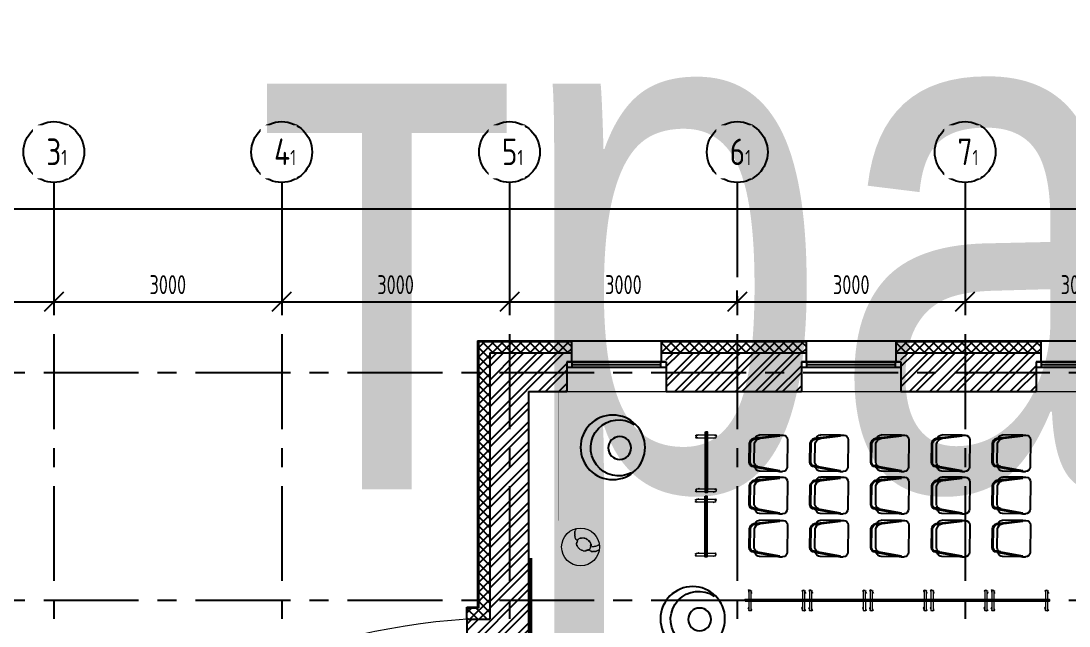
# Model space of a CAD drawing. Header units: millimetres. Extents: x -106726 to 8952771, y -150083 to 686385.
# Drawn here: x -864 to 12938, y 312056 to 320027 of the extents above; entities that cross this region are included whole.
import ezdxf
from ezdxf import colors
from ezdxf.entities.mleader import LeaderData, LeaderLine
from ezdxf.enums import TextEntityAlignment as Align
from ezdxf.math import Vec2, Vec3

# ---------------------------------------------------------------- set-up
doc = ezdxf.new("R2018")
doc.units = ezdxf.units.MM
doc.linetypes.add('CENTER', pattern=[2, 1.25, -0.25, 0.25, -0.25])
doc.layers.get('Defpoints').update_dxf_attribs({"color": 8})
doc.layers.add('АР_Названия помещений', color=124, linetype='Continuous', lineweight=5, plot=False)
doc.layers.add('АР_новое окно', color=160, linetype='Continuous')
for name, color, linetype, lineweight in [('АР_Номер помещения', 1, 'Continuous', 25), ('ТХ_мебель передв', 250, 'Continuous', 13), ('ТХ_мебель_библ', 250, 'Continuous', 13)]:
    doc.layers.add(name, color=color, linetype=linetype, lineweight=lineweight)
doc.styles.add('ISOCPEUR', font='isocpeur.ttf', dxfattribs={"width": 0.7})
doc.styles.get("Standard").update_dxf_attribs({"font": 'arial.ttf'})
doc.styles.add('ГОСТ 2.304', font='isocpeur.ttf', dxfattribs={"width": 0.7})
doc.dimstyles.new('СПДС', dxfattribs={"dimscale": 100, "dimtxt": 2.5, "dimasz": 2.5, "dimexe": 1.5, "dimexo": 0, "dimgap": 1, "dimtad": 1, "dimdec": 0, "dimrnd": 1, "dimtxsty": 'ГОСТ 2.304', "dimblk": 'OBLIQUE', "dimcen": 2.5, "dimdle": 1.5, "dimadec": 0, "dimazin": 2, "dimtfac": 0.75, "dimtdec": 0, "dimtmove": 1, "dimatfit": 3, "dimfxl": 1, "dimtolj": 1, "dimarcsym": 1})

# ---------------------------------------------------------------- blocks, each defined once
blk = doc.blocks.new('*U595')
at = {"layer": 'АР_новое окно', "color": 8, "lineweight": 20}
for p, q in [((0, 1310), (-70, 1310)), ((0, 0), (-70, 0))]:
    blk.add_line(p, q, dxfattribs=at)
at = {"layer": 'АР_новое окно', "color": 8}
for p, q in [((-70, 1310), (-70, 0)), ((-70, 0), (-70, 1310)), ((0, 1310), (0, 0)), ((0, 1240), (-70, 1240)), ((-35, 1240), (-35, 70)), ((0, 70), (-70, 70))]:
    blk.add_line(p, q, dxfattribs=at)
blk = doc.blocks.new('_Oblique')
at = {"color": 8, "linetype": 'ByBlock', "lineweight": -2}
blk.add_line((-0.5, -0.5), (0.5, 0.5), dxfattribs=at)
blk = doc.blocks.new('*D891')
at = {"color": 8, "lineweight": -2, "ltscale": 100, "transparency": 16777216}
for p, q in [((-430, 317298), (-430, 316178)), ((-3430, 316034), (-3430, 316478)), ((-3580, 316328), (-280, 316328))]:
    blk.add_line(p, q, dxfattribs=at)
at = {"layer": 'Defpoints', "color": 0, "ltscale": 100, "transparency": 16777216}
for p in [(-430, 317298), (-430, 316328), (-3430, 316034)]:
    blk.add_point(p, dxfattribs=at)
at = {"color": 8, "lineweight": -2, "ltscale": 100, "transparency": 16777216, "xscale": 250, "yscale": 250, "zscale": 250, "rotation": 180}
blk.add_blockref('_Oblique', (-3430, 316328), dxfattribs=at)
at = {"color": 8, "lineweight": -2, "ltscale": 100, "transparency": 16777216, "xscale": 250, "yscale": 250, "zscale": 250}
blk.add_blockref('_Oblique', (-430, 316328), dxfattribs=at)
at = {"color": 8, "ltscale": 100, "transparency": 16777216, "insert": (-1930, 316553), "char_height": 250, "attachment_point": 5, "style": 'ГОСТ 2.304'}
blk.add_mtext('\\A1;3000', dxfattribs=at)
blk = doc.blocks.new('*D892')
at = {"color": 8, "lineweight": -2, "ltscale": 100, "transparency": 16777216}
for p, q in [((-430, 317298), (-430, 316178)), ((2570, 316916), (2570, 316178)), ((-580, 316328), (2720, 316328))]:
    blk.add_line(p, q, dxfattribs=at)
at = {"layer": 'Defpoints', "color": 0, "ltscale": 100, "transparency": 16777216}
for p in [(-430, 317298), (2570, 316916), (2570, 316328)]:
    blk.add_point(p, dxfattribs=at)
at = {"color": 8, "lineweight": -2, "ltscale": 100, "transparency": 16777216, "xscale": 250, "yscale": 250, "zscale": 250, "rotation": 180}
blk.add_blockref('_Oblique', (-430, 316328), dxfattribs=at)
at = {"color": 8, "lineweight": -2, "ltscale": 100, "transparency": 16777216, "xscale": 250, "yscale": 250, "zscale": 250}
blk.add_blockref('_Oblique', (2570, 316328), dxfattribs=at)
at = {"color": 8, "ltscale": 100, "transparency": 16777216, "insert": (1070, 316553), "char_height": 250, "attachment_point": 5, "style": 'ГОСТ 2.304'}
blk.add_mtext('\\A1;3000', dxfattribs=at)
blk = doc.blocks.new('*D893')
at = {"color": 8, "lineweight": -2, "ltscale": 100, "transparency": 16777216}
for p, q in [((2570, 316916), (2570, 316178)), ((5570, 316710), (5570, 316178)), ((2420, 316328), (5720, 316328))]:
    blk.add_line(p, q, dxfattribs=at)
at = {"layer": 'Defpoints', "color": 0, "ltscale": 100, "transparency": 16777216}
for p in [(2570, 316916), (5570, 316710), (5570, 316328)]:
    blk.add_point(p, dxfattribs=at)
at = {"color": 8, "lineweight": -2, "ltscale": 100, "transparency": 16777216, "xscale": 250, "yscale": 250, "zscale": 250, "rotation": 180}
blk.add_blockref('_Oblique', (2570, 316328), dxfattribs=at)
at = {"color": 8, "lineweight": -2, "ltscale": 100, "transparency": 16777216, "xscale": 250, "yscale": 250, "zscale": 250}
blk.add_blockref('_Oblique', (5570, 316328), dxfattribs=at)
at = {"color": 8, "ltscale": 100, "transparency": 16777216, "insert": (4070, 316553), "char_height": 250, "attachment_point": 5, "style": 'ГОСТ 2.304'}
blk.add_mtext('\\A1;3000', dxfattribs=at)
blk = doc.blocks.new('*D894')
at = {"color": 8, "lineweight": -2, "ltscale": 100, "transparency": 16777216}
for p, q in [((5570, 316710), (5570, 316178)), ((8570, 316328), (8570, 316478)), ((5420, 316328), (8720, 316328))]:
    blk.add_line(p, q, dxfattribs=at)
at = {"layer": 'Defpoints', "color": 0, "ltscale": 100, "transparency": 16777216}
for p in [(5570, 316710), (8570, 316328), (8570, 316328)]:
    blk.add_point(p, dxfattribs=at)
at = {"color": 8, "lineweight": -2, "ltscale": 100, "transparency": 16777216, "xscale": 250, "yscale": 250, "zscale": 250, "rotation": 180}
blk.add_blockref('_Oblique', (5570, 316328), dxfattribs=at)
at = {"color": 8, "lineweight": -2, "ltscale": 100, "transparency": 16777216, "xscale": 250, "yscale": 250, "zscale": 250}
blk.add_blockref('_Oblique', (8570, 316328), dxfattribs=at)
at = {"color": 8, "ltscale": 100, "transparency": 16777216, "insert": (7070, 316553), "char_height": 250, "attachment_point": 5, "style": 'ГОСТ 2.304'}
blk.add_mtext('\\A1;3000', dxfattribs=at)
blk = doc.blocks.new('*D854')
at = {"color": 8, "lineweight": -2, "ltscale": 100, "transparency": 16777216}
for p, q in [((11570, 316710), (11570, 316178)), ((8570, 316328), (8570, 316478)), ((8420, 316328), (11720, 316328))]:
    blk.add_line(p, q, dxfattribs=at)
at = {"layer": 'Defpoints', "color": 0, "ltscale": 100, "transparency": 16777216}
for p in [(11570, 316710), (8570, 316328), (11570, 316328)]:
    blk.add_point(p, dxfattribs=at)
at = {"color": 8, "lineweight": -2, "ltscale": 100, "transparency": 16777216, "xscale": 250, "yscale": 250, "zscale": 250, "rotation": 180}
blk.add_blockref('_Oblique', (8570, 316328), dxfattribs=at)
at = {"color": 8, "lineweight": -2, "ltscale": 100, "transparency": 16777216, "xscale": 250, "yscale": 250, "zscale": 250}
blk.add_blockref('_Oblique', (11570, 316328), dxfattribs=at)
at = {"color": 8, "ltscale": 100, "transparency": 16777216, "insert": (10070, 316553), "char_height": 250, "attachment_point": 5, "style": 'ГОСТ 2.304'}
blk.add_mtext('\\A1;3000', dxfattribs=at)
blk = doc.blocks.new('*D855')
at = {"color": 8, "lineweight": -2, "ltscale": 100, "transparency": 16777216}
for p, q in [((11570, 316710), (11570, 316178)), ((14570, 316704), (14570, 316178)), ((11420, 316328), (14720, 316328))]:
    blk.add_line(p, q, dxfattribs=at)
at = {"layer": 'Defpoints', "color": 0, "ltscale": 100, "transparency": 16777216}
for p in [(11570, 316710), (14570, 316704), (14570, 316328)]:
    blk.add_point(p, dxfattribs=at)
at = {"color": 8, "lineweight": -2, "ltscale": 100, "transparency": 16777216, "xscale": 250, "yscale": 250, "zscale": 250, "rotation": 180}
blk.add_blockref('_Oblique', (11570, 316328), dxfattribs=at)
at = {"color": 8, "lineweight": -2, "ltscale": 100, "transparency": 16777216, "xscale": 250, "yscale": 250, "zscale": 250}
blk.add_blockref('_Oblique', (14570, 316328), dxfattribs=at)
at = {"color": 8, "ltscale": 100, "transparency": 16777216, "insert": (13070, 316553), "char_height": 250, "attachment_point": 5, "style": 'ГОСТ 2.304'}
blk.add_mtext('\\A1;3000', dxfattribs=at)
blk = doc.blocks.new('*D874')
at = {"color": 8, "lineweight": -2, "ltscale": 100, "transparency": 16777216}
for p, q in [((-6430, 317550), (-6430, 317700)), ((57080, 317550), (57080, 317700)), ((-6580, 317550), (57230, 317550))]:
    blk.add_line(p, q, dxfattribs=at)
at = {"layer": 'Defpoints', "color": 0, "ltscale": 100, "transparency": 16777216}
for p in [(-6430, 317550), (57080, 317550), (57080, 317550)]:
    blk.add_point(p, dxfattribs=at)
at = {"color": 8, "lineweight": -2, "ltscale": 100, "transparency": 16777216, "xscale": 250, "yscale": 250, "zscale": 250, "rotation": 180}
blk.add_blockref('_Oblique', (-6430, 317550), dxfattribs=at)
at = {"color": 8, "lineweight": -2, "ltscale": 100, "transparency": 16777216, "xscale": 250, "yscale": 250, "zscale": 250}
blk.add_blockref('_Oblique', (57080, 317550), dxfattribs=at)
at = {"color": 8, "ltscale": 100, "transparency": 16777216, "insert": (25325, 317775), "char_height": 250, "attachment_point": 5, "style": 'ГОСТ 2.304'}
blk.add_mtext('\\A1;63510', dxfattribs=at)
blk = doc.blocks.new('_DotSmall')
at = {"color": 8, "linetype": 'ByBlock', "const_width": 0.5}
blk.add_lwpolyline([(-0.0625, 0, 1), (0.0625, 0, 1)], format="xyb", close=True, dxfattribs=at)
blk = doc.blocks.new('*U429')
at = {"color": 8, "style": 'ISOCPEUR', "width": 0.7, "flags": 1}
blk.add_attdef('КАТЕГОРИЯ', (-499, -2092), '', height=250, dxfattribs=at)
at = {"layer": 'АР_Номер помещения', "color": 8, "style": 'ISOCPEUR', "width": 0.7}
blk.add_attdef('НОМЕР_ПОМЕЩЕНИЯ', text='', height=300, dxfattribs=at).set_placement((-20811, 2284), align=Align.MIDDLE_CENTER)
blk = doc.blocks.new('frecn gthtujhjlrf 800')
at = {"color": 8, "lineweight": 0}
blk.add_lwpolyline([(-5204, 59071, 0.044658), (-5198, 59062), (-5202, 59066), (-5190, 59082), (-5186, 59078)], format="xyb", dxfattribs=at)
for points in [[(-5198, 59050), (-5198, 59074)], [(-5194, 59078), (-5078, 59078)], [(-5046, 59077), (-4939, 59077)], [(-4970, 59077), (-4966, 59085), (-4954, 59077)], [(-4931, 59073), (-4931, 59050)], [(-5078, 59046), (-5194, 59046)], [(-5154, 59046), (-5162, 59034), (-5174, 59046)], [(-4939, 59046), (-5046, 59046)], [(-4931, 59057), (-4927, 59054), (-4939, 59038), (-4947, 59046)], [(-5198, 58341), (-5198, 58365), (-5202, 58361), (-5198, 58357)], [(-5182, 58369), (-5190, 58377), (-5194, 58369), (-5078, 58369)], [(-5078, 58337), (-5194, 58337)], [(-5154, 58337), (-5162, 58329), (-5174, 58337)], [(-5046, 58369), (-4939, 58369)], [(-4939, 58337), (-5046, 58337)], [(-4971, 58369), (-4963, 58377), (-4955, 58369)], [(-4931, 58353), (-4923, 58345), (-4935, 58329), (-4943, 58337)], [(-4931, 58365), (-4931, 58341)]]:
    blk.add_lwpolyline(points, dxfattribs=at)
at = {"color": 8}
blk.add_lwpolyline([(-5075, 58292), (-5050, 58292), (-5050, 59092), (-5075, 59092)], close=True, dxfattribs=at)
at = {"color": 8, "lineweight": 0}
for centre, radius, start, end in [((-5196, 59076), 5.98, 89.9616, 179.9619), ((-5208, 59028), 57.8, 62.2925, 76.6024), ((-4980, 59032), 57.8, 56.7445, 76.6024), ((-4941, 59075), 5.98, 359.9616, 89.9619), ((-5196, 59052), 5.98, 179.9616, 269.9619), ((-5152, 59095), 57.8, 234.1136, 256.6023), ((-4925, 59099), 57.8, 239.233, 256.6024), ((-4941, 59052), 5.98, 269.9616, 359.9619), ((-4980, 59032), 57.8, 25.439, 38.1777), ((-5152, 58387), 57.8, 205.4389, 212.844), ((-5196, 58367), 5.98, 89.9616, 179.9619), ((-5196, 58343), 5.98, 179.9616, 269.9619), ((-5204, 58319), 57.8, 59.4253, 76.6023), ((-5152, 58387), 57.8, 236.5689, 256.6024), ((-4981, 58323), 57.8, 55.981, 76.6024), ((-4925, 58391), 57.8, 240.0735, 256.6024), ((-4941, 58367), 5.98, 359.9616, 89.9619), ((-4941, 58343), 5.98, 269.9616, 359.9619), ((-4981, 58323), 57.8, 25.4388, 39.8259)]:
    blk.add_arc(centre, radius, start, end, dxfattribs=at)
blk = doc.blocks.new('стул буфетный')
at = {"color": 8}
for p, q in [((29963, -82078), (29917, -82078)), ((29957, -82078), (29957, -82090)), ((30299, -82121), (29957, -82078)), ((29957, -82078), (30220, -82078)), ((30281, -82132), (29957, -82090)), ((29857, -82138), (29857, -82498)), ((30292, -82441), (30292, -82194)), ((30345, -82441), (30345, -82194)), ((30357, -82441), (30357, -82194)), ((30297, -82489), (29957, -82545)), ((30297, -82501), (29957, -82558)), ((29957, -82558), (29917, -82558)), ((29957, -82558), (29957, -82545)), ((29957, -82558), (30220, -82558))]:
    blk.add_line(p, q, dxfattribs=at)
for centre, radius, start, end in [((29917, -82138), 60, 90, 180), ((30220, -82138), 60, 18.5204, 90), ((30206, -82209), 86.4, 9.5409, 75.1933), ((30276, -82201), 69, 5.3357, 86.1429), ((30266, -82207), 91.9, 8.0378, 68.6747), ((29917, -82498), 60, 180, 270), ((30220, -82498), 60, 270, 354.0131), ((30227, -82435), 64.7, 285.5646, 354.3099), ((30299, -82442), 46.4, 267.3874, 1.195), ((30297, -82441), 60, 270, 0)]:
    blk.add_arc(centre, radius, start, end, dxfattribs=at)
blk = doc.blocks.new('У112')
at = {"layer": 'ТХ_мебель_библ', "color": 8, "lineweight": 0, "ltscale": 100, "transparency": 33554687, "const_width": 2}
blk.add_lwpolyline([(262558, -187929), (262558, -188329), (261708, -188329), (261708, -187929)], close=True, dxfattribs=at)
blk = doc.blocks.new('пуф мешок д850')
at = {"color": 8}
for centre, radius in [((-5917, 23036), 425), ((-6008, 23029), 150)]:
    blk.add_circle(centre, radius, dxfattribs=at)
blk.add_arc((-5995, 23030), 369, 241.9558, 123.2196, dxfattribs=at)
blk = doc.blocks.new('У013')
at = {"layer": 'ТХ_мебель передв', "color": 8, "lineweight": 0, "ltscale": 100, "transparency": 33554687}
for points in [[(279466, -218140), (279471, -218135)], [(279466, -218140), (279466, -218145)], [(279466, -218156), (279466, -218145)], [(279466, -218156), (279466, -218166)], [(279466, -218156), (279466, -218161)], [(279466, -218172), (279466, -218161)], [(279466, -218172), (279466, -218177), (279466, -218182)], [(279466, -218198), (279466, -218188), (279466, -218182)], [(279466, -218182), (279466, -218182)], [(279466, -218182), (279466, -218193)], [(279466, -218204), (279466, -218193)], [(279466, -218204), (279466, -218198)], [(279466, -218204), (279471, -218214)], [(279466, -218204), (279466, -218209)], [(279471, -218214), (279466, -218204)], [(279477, -218103), (279471, -218135)], [(279471, -218214), (279466, -218209)], [(279471, -218219), (279471, -218214)], [(279471, -218225), (279471, -218214)], [(279471, -218230), (279471, -218225)], [(279477, -218235), (279477, -218235), (279471, -218230)], [(279477, -218241), (279477, -218235)], [(279482, -218246), (279477, -218241)], [(279482, -218251), (279482, -218246)], [(279482, -218251), (279487, -218251)], [(279493, -218256), (279487, -218251)], [(279487, -218299), (279493, -218288)], [(279487, -218304), (279487, -218299)], [(279487, -218315), (279487, -218304)], [(279493, -218320), (279487, -218315)], [(279498, -218251), (279493, -218256), (279493, -218256), (279493, -218256)], [(279493, -218256), (279493, -218256)], [(279493, -218283), (279498, -218272)], [(279493, -218288), (279493, -218283)], [(279493, -218288), (279498, -218283)], [(279493, -218299), (279493, -218288)], [(279493, -218304), (279493, -218299)], [(279493, -218315), (279493, -218304)], [(279493, -218320), (279493, -218315)], [(279493, -218331), (279493, -218320)], [(279498, -218331), (279493, -218320)], [(279493, -218331), (279498, -218341)], [(279498, -218251), (279503, -218246)], [(279498, -218251), (279503, -218251)], [(279498, -218251), (279498, -218251)], [(279498, -218256), (279498, -218256), (279498, -218251)], [(279503, -218267), (279498, -218256)], [(279498, -218256), (279498, -218256)], [(279498, -218267), (279498, -218267)], [(279498, -218272), (279498, -218267)], [(279498, -218272), (279503, -218267)], [(279498, -218283), (279498, -218272)], [(279498, -218336), (279498, -218331)], [(279503, -218346), (279498, -218336)], [(279503, -218346), (279498, -218341)], [(279503, -218246), (279508, -218241)], [(279503, -218251), (279508, -218246)], [(279508, -218241), (279514, -218241)], [(279508, -218246), (279514, -218241)], [(279514, -218241), (279519, -218235)], [(279519, -218235), (279524, -218235)], [(279519, -218235), (279519, -218235), (279524, -218235)], [(279524, -218235), (279530, -218230)], [(279530, -218230), (279535, -218230)], [(279535, -218230), (279540, -218225)], [(279535, -218230), (279540, -218230)], [(279535, -218230), (279535, -218230)], [(279540, -218225), (279551, -218225)], [(279540, -218230), (279551, -218230)], [(279540, -218230), (279540, -218230)], [(279545, -218225), (279551, -218225)], [(279551, -218225), (279556, -218225)], [(279551, -218230), (279556, -218225)], [(279556, -218225), (279561, -218225)], [(279561, -218225), (279572, -218225)], [(279561, -218225), (279561, -218225), (279572, -218225)], [(279572, -218225), (279577, -218225)], [(279577, -218225), (279588, -218225)], [(279577, -218225), (279588, -218230)], [(279588, -218225), (279593, -218230)], [(279588, -218230), (279593, -218230)], [(279593, -218230), (279588, -218230)], [(279593, -218230), (279604, -218235)], [(279598, -218230), (279593, -218230)], [(279598, -218230), (279604, -218235), (279609, -218235)], [(279604, -218235), (279609, -218235)], [(279614, -218235), (279609, -218235)], [(279609, -218235), (279620, -218241)], [(279614, -218235), (279625, -218241)], [(279620, -218241), (279625, -218241)], [(279620, -218241), (279625, -218246)], [(279625, -218241), (279625, -218241)], [(279630, -218246), (279625, -218241)], [(279625, -218246), (279635, -218251)], [(279635, -218251), (279630, -218246)], [(279641, -218256), (279635, -218251)], [(279641, -218256), (279646, -218262)], [(279641, -218256), (279646, -218267)], [(279646, -218262), (279646, -218262), (279651, -218262)], [(279657, -218267), (279651, -218267), (279646, -218262)], [(279646, -218267), (279657, -218272)], [(279657, -218272), (279651, -218262)], [(279651, -218267), (279657, -218267)], [(279657, -218272), (279657, -218267)], [(279657, -218272), (279657, -218272), (279657, -218267)], [(279657, -218267), (279657, -218272)], [(279657, -218272), (279657, -218278)], [(279657, -218272), (279662, -218278)], [(279657, -218278), (279662, -218283)], [(279662, -218278), (279667, -218283)], [(279662, -218283), (279667, -218293)], [(279667, -218283), (279667, -218288)], [(279667, -218288), (279672, -218293), (279672, -218299)], [(279667, -218293), (279672, -218299)], [(279672, -218341), (279667, -218352)], [(279672, -218299), (279672, -218304)], [(279672, -218304), (279672, -218304), (279678, -218309)], [(279672, -218304), (279672, -218309)], [(279672, -218309), (279672, -218320)], [(279672, -218325), (279672, -218320)], [(279672, -218325), (279678, -218331), (279678, -218331)], [(279672, -218325), (279672, -218325)], [(279678, -218336), (279672, -218336), (279678, -218331), (279672, -218336)], [(279678, -218331), (279678, -218331), (279672, -218336)], [(279672, -218336), (279672, -218341)], [(279678, -218336), (279672, -218336)], [(279672, -218341), (279672, -218352)], [(279678, -218309), (279678, -218320)], [(279678, -218320), (279678, -218325)], [(279678, -218325), (279678, -218325)], [(279683, -218331), (279678, -218331), (279678, -218331), (279678, -218325)], [(279678, -218331), (279678, -218331)], [(279678, -218336), (279678, -218336)], [(279688, -218341), (279683, -218331)], [(279688, -218341), (279715, -218341)], [(279715, -218341), (279720, -218341)], [(279725, -218341), (279720, -218341)], [(279736, -218341), (279731, -218341), (279725, -218341)], [(279731, -218341), (279725, -218341)], [(279752, -218336), (279741, -218336), (279736, -218341)], [(279757, -218331), (279752, -218336)], [(279757, -218331), (279762, -218325)], [(279768, -218325), (279762, -218325), (279762, -218331)], [(279778, -218320), (279773, -218320), (279768, -218325)], [(279778, -218320), (279789, -218315)], [(279508, -218352), (279503, -218346)], [(279514, -218362), (279508, -218352)], [(279519, -218362), (279508, -218352)], [(279524, -218368), (279514, -218362)], [(279524, -218368), (279519, -218362)], [(279530, -218373), (279524, -218368)], [(279530, -218378), (279530, -218373), (279530, -218373)], [(279535, -218378), (279530, -218373)], [(279535, -218378), (279530, -218378)], [(279540, -218383), (279535, -218378), (279535, -218378), (279535, -218378), (279535, -218378), (279535, -218378), (279535, -218378)], [(279540, -218383), (279535, -218378)], [(279551, -218389), (279540, -218383)], [(279556, -218394), (279551, -218389)], [(279556, -218389), (279551, -218389)], [(279567, -218394), (279556, -218389)], [(279567, -218394), (279556, -218394)], [(279577, -218399), (279567, -218394)], [(279582, -218399), (279577, -218399)], [(279593, -218399), (279582, -218399)], [(279604, -218399), (279593, -218399)], [(279609, -218394), (279604, -218399)], [(279614, -218399), (279604, -218399)], [(279620, -218394), (279609, -218394)], [(279620, -218394), (279614, -218399)], [(279625, -218389), (279620, -218394)], [(279630, -218394), (279620, -218394)], [(279635, -218383), (279625, -218389)], [(279635, -218383), (279635, -218383), (279625, -218389)], [(279635, -218389), (279630, -218389)], [(279635, -218389), (279630, -218394)], [(279641, -218389), (279641, -218389), (279635, -218383)], [(279641, -218389), (279635, -218383), (279635, -218383)], [(279641, -218383), (279641, -218383), (279635, -218383)], [(279635, -218389), (279635, -218389)], [(279646, -218383), (279641, -218383)], [(279641, -218383), (279641, -218383)], [(279641, -218383), (279646, -218383), (279646, -218389)], [(279641, -218389), (279646, -218389), (279646, -218389)], [(279646, -218383), (279646, -218389), (279646, -218389), (279646, -218389)], [(279646, -218389), (279646, -218383)], [(279651, -218389), (279651, -218389), (279651, -218389), (279651, -218389), (279646, -218389), (279646, -218389)], [(279651, -218389), (279651, -218389), (279651, -218389), (279646, -218389)], [(279651, -218389), (279646, -218389)], [(279657, -218378), (279651, -218383)], [(279651, -218383), (279651, -218389), (279651, -218389)], [(279651, -218383), (279651, -218389)], [(279657, -218389), (279651, -218389)], [(279651, -218389), (279651, -218389)], [(279662, -218373), (279657, -218378)], [(279662, -218394), (279657, -218389)], [(279667, -218362), (279667, -218362), (279662, -218368)], [(279667, -218362), (279662, -218368)], [(279662, -218368), (279662, -218373)], [(279662, -218394), (279667, -218394)], [(279662, -218394), (279662, -218394)], [(279672, -218352), (279667, -218357)], [(279667, -218352), (279667, -218357)], [(279667, -218357), (279667, -218362)], [(279667, -218394), (279672, -218399)], [(279678, -218399), (279672, -218399)], [(279678, -218399), (279688, -218405)], [(279678, -218399), (279678, -218405)], [(279678, -218405), (279683, -218405)], [(279683, -218405), (279688, -218405)], [(279694, -218405), (279688, -218405)], [(279694, -218405), (279704, -218405)], [(279709, -218405), (279704, -218405)], [(279720, -218405), (279709, -218405)], [(279709, -218405), (279715, -218405)], [(279720, -218405), (279715, -218405), (279715, -218405)], [(279725, -218405), (279720, -218405)], [(279720, -218405), (279725, -218405)], [(279731, -218405), (279725, -218405)], [(279731, -218405), (279736, -218405)], [(279741, -218405), (279736, -218405)], [(279741, -218399), (279747, -218399)], [(279747, -218399), (279752, -218399)], [(279752, -218399), (279747, -218405)], [(279757, -218394), (279752, -218399)], [(279757, -218394), (279768, -218394), (279768, -218394)], [(279784, -218383), (279768, -218394)], [(279778, -218389), (279784, -218383)]]:
    blk.add_lwpolyline(points, dxfattribs=at)
for points in [[(279493, -218256), (279493, -218256), (279493, -218256), (279493, -218256), (279493, -218256), (279493, -218256), (279493, -218256), (279493, -218256), (279493, -218256), (279493, -218256), (279493, -218256)], [(279493, -218256), (279493, -218256), (279493, -218256), (279493, -218256), (279493, -218256), (279493, -218256)], [(279672, -218325), (279672, -218325)], [(279678, -218331), (279678, -218331)], [(279635, -218389), (279635, -218389)], [(279646, -218389), (279646, -218389), (279646, -218389)], [(279651, -218383), (279651, -218383)]]:
    blk.add_lwpolyline(points, close=True, dxfattribs=at)
blk.add_circle((279540, -218346), 249, dxfattribs=at)

msp = doc.modelspace()

# ---------------------------------------------------------------- hatches: boundary and pattern name
at = {"ltscale": 100}
h = msp.add_hatch(dxfattribs=at)
h.set_pattern_fill('ANSI37', color=256, scale=700)
h.set_pattern_definition([(45, (-971980.03, 351547.145), (-61.871843, 61.871843), []), (135, (-971980.03, 351547.145), (-61.871843, -61.871843), [])])
h.paths.add_polyline_path([(6389.9, 315655), (5309.9, 315655), (5309.9, 312145.2), (5009.9, 312145.2), (5009.9, 312295.2), (5159.9, 312295.2), (5159.9, 315805), (6389.9, 315805)])
h = msp.add_hatch(dxfattribs=at)
h.set_pattern_fill('ANSI37', color=256, scale=700)
h.set_pattern_definition([(45, (-968890.03, 351547.145), (-61.871843, 61.871843), []), (135, (-968890.03, 351547.145), (-61.871843, -61.871843), [])])
h.paths.add_polyline_path([(9479.9, 315655), (7569.9, 315655), (7569.9, 315805), (9479.9, 315805)])
h = msp.add_hatch(dxfattribs=at)
h.set_pattern_fill('ANSI37', color=256, scale=700)
h.set_pattern_definition([(45, (-965800.03, 351547.145), (-61.871843, 61.871843), []), (135, (-965800.03, 351547.145), (-61.871843, -61.871843), [])])
h.paths.add_polyline_path([(12569.9, 315655), (10659.9, 315655), (10659.9, 315805), (12569.9, 315805)])
h = msp.add_hatch(dxfattribs=at)
h.set_pattern_fill('ANSI32', color=256, scale=500)
h.set_pattern_definition([(45, (-992969.71, 352221.18), (-132.58252, 132.58252), []), (45, (-992881.32, 352221.18), (-132.58252, 132.58252), [])])
h.paths.add_polyline_path([(6324.9, 315655), (5309.9, 315655), (5309.9, 312145.2), (5009.9, 312145.2), (5009.9, 311578.3), (5309.9, 311578.3), (5309.9, 311455), (5819.9, 311455), (5819.9, 315145), (6324.9, 315145)])
h = msp.add_hatch(dxfattribs=at)
h.set_pattern_fill('ANSI32', color=256, scale=500)
h.set_pattern_definition([(45, (-990644.71, 352221.18), (-132.58252, 132.58252), []), (45, (-990556.32, 352221.18), (-132.58252, 132.58252), [])])
h.paths.add_polyline_path([(9414.9, 315655), (7634.9, 315655), (7634.9, 315145), (9414.9, 315145)])
h = msp.add_hatch(dxfattribs=at)
h.set_pattern_fill('ANSI32', color=256, scale=500)
h.set_pattern_definition([(45, (-987554.71, 352221.18), (-132.58252, 132.58252), []), (45, (-987466.32, 352221.18), (-132.58252, 132.58252), [])])
h.paths.add_polyline_path([(12504.9, 315655), (10724.9, 315655), (10724.9, 315145), (12504.9, 315145)])

# ---------------------------------------------------------------- linework, layer by layer
at = {"linetype": 'CENTER', "ltscale": 1000}
for p, q in [((-430.1, 317900.3), (-430.1, 263425.1)), ((2569.9, 317900.3), (2569.9, 263425.1)), ((5569.9, 317900.3), (5569.9, 263425.1)), ((8569.9, 317900.3), (8569.9, 263425.1)), ((11569.9, 317900.3), (11569.9, 263425.1)), ((-12563.8, 315395), (70614.6, 315395)), ((-12563.8, 312395), (70614.6, 312395))]:
    msp.add_line(p, q, dxfattribs=at)
at = {"ltscale": 100}
for p, q in [((5149.9, 315815), (5149.9, 312305.2)), ((5149.9, 315815), (14989.9, 315815)), ((5159.9, 315805), (5159.9, 312295.2)), ((5159.9, 315805), (6389.9, 315805)), ((7569.9, 315805), (9479.9, 315805)), ((10659.9, 315805), (12569.9, 315805)), ((5309.9, 315655), (5309.9, 312145.2)), ((5309.9, 315655), (6389.9, 315655)), ((6389.9, 315536.1), (6389.9, 315655)), ((7569.9, 315655), (9479.9, 315655)), ((7569.9, 315536.1), (7569.9, 315655)), ((9479.9, 315536.1), (9479.9, 315655)), ((10659.9, 315655), (12569.9, 315655)), ((10659.9, 315536.1), (10659.9, 315655)), ((12569.9, 315536.1), (12569.9, 315655)), ((6324.9, 315536.1), (6324.9, 315145)), ((6324.9, 315536.1), (6389.9, 315536.1)), ((7569.9, 315536.1), (7634.9, 315536.1)), ((7634.9, 315536.1), (7634.9, 315145)), ((9414.9, 315536.1), (9414.9, 315145)), ((9414.9, 315536.1), (9479.9, 315536.1)), ((10659.9, 315536.1), (10724.9, 315536.1)), ((10724.9, 315536.1), (10724.9, 315145)), ((12504.9, 315536.1), (12504.9, 315145)), ((12504.9, 315536.1), (12569.9, 315536.1)), ((5819.9, 315145), (5819.9, 311455)), ((5819.9, 315145), (6324.9, 315145)), ((7634.9, 315145), (9414.9, 315145)), ((10724.9, 315145), (12504.9, 315145)), ((5009.9, 312145.2), (5009.9, 311578.3))]:
    msp.add_line(p, q, dxfattribs=at)
at = {"lineweight": 15, "ltscale": 100}
for p, q in [((6324.9, 315536.1), (7634.9, 315536.1)), ((9414.9, 315536.1), (10724.9, 315536.1)), ((12504.9, 315536.1), (13814.9, 315536.1)), ((6324.9, 315145), (7634.9, 315145)), ((9414.9, 315145), (10724.9, 315145)), ((12504.9, 315145), (13814.9, 315145))]:
    msp.add_line(p, q, dxfattribs=at)
at = {"ltscale": 100}
for points in [[(6389.9, 315655), (6389.9, 315815)], [(7569.9, 315655), (7569.9, 315815)], [(9479.9, 315655), (9479.9, 315815)], [(10659.9, 315655), (10659.9, 315815)], [(12569.9, 315655), (12569.9, 315815)], [(5009.9, 312305.2), (5149.9, 312305.2)], [(5009.9, 312145.2), (5009.9, 312305.2)], [(5009.9, 312295.2), (5159.9, 312295.2)], [(5009.9, 312145.2), (5309.9, 312145.2)]]:
    msp.add_lwpolyline(points, dxfattribs=at)
at = {"ltscale": 0.1, "const_width": 50}
msp.add_lwpolyline([(5844.9, 311455), (5844.9, 312952.5)], dxfattribs=at)
at = {"ltscale": 0.5}
for centre in [(-430.1, 318300.3), (2569.9, 318300.3), (5569.9, 318300.3), (8569.9, 318300.3), (11569.9, 318300.3)]:
    msp.add_circle(centre, 400, dxfattribs=at)
at = {"lineweight": 18, "ltscale": 100}
msp.add_arc((5569.9, 303395), 8768.1, 93.66184, 176.33816, dxfattribs=at)

# ---------------------------------------------------------------- block references
for name, p, xscale, rotation in [('*U595', (7634.9, 315466.1), -1.000000000000002, 90), ('*U595', (10724.9, 315466.1), -1.000000000000002, 90), ('*U595', (13814.9, 315466.1), -1.000000000000002, 90), ('пуф мешок д850', (784.7, 291433.7), -1, 359.4309038424467), ('frecn gthtujhjlrf 800', (13224.1, 372905.9), -1, 180), ('стул буфетный', (39975.9, 396320.4), -1, 359.3793691889006), ('стул буфетный', (40775.2, 396320.4), -1, 359.3793691889006), ('стул буфетный', (41575.1, 396320.4), -1, 359.3793691889006), ('стул буфетный', (42375, 396320.4), -1, 359.3793691889006), ('стул буфетный', (43175.1, 396320.4), -1, 359.3793691889006), ('стул буфетный', (39975.9, 395764.8), -1, 359.3793691889006), ('стул буфетный', (40775.2, 395764.8), -1, 359.3793691889006), ('стул буфетный', (41575.1, 395764.8), -1, 359.3793691889006), ('стул буфетный', (42375, 395764.8), -1, 359.3793691889006), ('стул буфетный', (43175.1, 395764.8), -1, 359.3793691889006), ('frecn gthtujhjlrf 800', (13219.9, 372059.8), -1, 180), ('стул буфетный', (39975.9, 395196.5), -1, 359.3793691889006), ('стул буфетный', (40775.2, 395196.5), -1, 359.3793691889006), ('стул буфетный', (41575.1, 395196.5), -1, 359.3793691889006), ('стул буфетный', (42375, 395196.5), -1, 359.3793691889006), ('стул буфетный', (43175.1, 395196.5), -1, 359.3793691889006), ('пуф мешок д850', (1837.2, 289175.2), -1, 359.4309038424467), ('frecn gthtujhjlrf 800', (-49617.4, 317457.1), -1, 270), ('frecn gthtujhjlrf 800', (-48817.4, 317457.1), -1, 270), ('frecn gthtujhjlrf 800', (-48017.4, 317457.1), -1, 270), ('frecn gthtujhjlrf 800', (-47217.4, 317457.1), -1, 270), ('frecn gthtujhjlrf 800', (-46417.4, 317457.1), -1, 270)]:
    msp.add_blockref(name, p, dxfattribs=dict(xscale=xscale, rotation=rotation))
at = {"rotation": 270}
for p in [(194148.6, 576852.9), (194148.6, 576002.9)]:
    msp.add_blockref('У112', p, dxfattribs=at)
msp.add_blockref('У013', (-273034.6, 531443.4))

# ---------------------------------------------------------------- dimensions: what is measured, and where the dimension line sits
at = {"ltscale": 100}
for base, p1, p2, picture, middle in [((-430.1, 316327.9), (-3430.1, 316034), (-430.1, 317297.7), '*D891', (-1930.1, 316552.9)), ((2569.9, 316327.9), (-430.1, 317297.7), (2569.9, 316915.7), '*D892', (1069.9, 316552.9)), ((5569.9, 316327.9), (2569.9, 316915.7), (5569.9, 316709.9), '*D893', (4069.9, 316552.9)), ((8569.9, 316327.9), (5569.9, 316709.9), (8569.9, 316327.9), '*D894', (7069.9, 316552.9)), ((11569.9, 316327.9), (8569.9, 316327.9), (11569.9, 316709.9), '*D854', (10069.9, 316552.9)), ((14569.9, 316327.9), (11569.9, 316709.9), (14569.9, 316704.2), '*D855', (13069.9, 316552.9))]:
    dim = msp.add_linear_dim(base=base, p1=p1, p2=p2, dimstyle='СПДС', override={"dimclrd": 8, "dimclre": 8, "dimclrt": 8}, dxfattribs=at)
    dim.commit()
    dim.dimension.update_dxf_attribs({"geometry": picture, "text_midpoint": middle})

# ---------------------------------------------------------------- leaders
ml = msp.add_multileader_mtext('Standard')
ml.set_content('+7,850', color=8, style='ISOCPEUR')
ml.set_leader_properties(color=8, linetype='Continuous', lineweight=-1)
ml.set_arrow_properties(name='DOTSMALL')
ml.build(insert=Vec2(0, 0))
ml.multileader.update_dxf_attribs({"has_text_frame": 1, "text_left_attachment_type": 4, "text_right_attachment_type": 4, "dogleg_length": 100, "arrow_head_size": 180})
ctx = ml.context
ctx.base_point, ctx.char_height, ctx.arrow_head_size, ctx.landing_gap_size, ctx.plane_origin = Vec3(24313.7, 313978.4), 250, 180, 50, Vec3(24541, 313771.3)
ctx.left_attachment, ctx.right_attachment = 4, 4
notes = []
notes.append((ctx, [(0, (0, 0, 0), (0, 0), (1, 0), 1, [])]))
ctx.mtext.insert, ctx.mtext.width, ctx.mtext.line_spacing_style, ctx.mtext.flow_direction = Vec3(24363.7, 314311.8), 852.697, 2, 5
ml = msp.add_multileader_mtext('Standard')
ml.set_content('+5,925', color=8, style='ISOCPEUR')
ml.set_leader_properties(color=8, linetype='Continuous', lineweight=-1)
ml.set_arrow_properties(name='DOTSMALL')
ml.build(insert=Vec2(0, 0))
ml.multileader.update_dxf_attribs({"has_text_frame": 1, "text_left_attachment_type": 4, "text_right_attachment_type": 4, "dogleg_length": 100, "arrow_head_size": 180})
ctx = ml.context
ctx.base_point, ctx.char_height, ctx.arrow_head_size, ctx.landing_gap_size, ctx.plane_origin = Vec3(29759, 313529.3), 250, 180, 50, Vec3(29677.6, 312261.8)
ctx.left_attachment, ctx.right_attachment = 4, 4
notes.append((ctx, [(0, (0, 0, 0), (0, 0), (1, 0), 1, [])]))
ctx.mtext.insert, ctx.mtext.width, ctx.mtext.line_spacing_style, ctx.mtext.flow_direction = Vec3(29809, 313862.7), 852.697, 2, 5
for ctx, leaders in notes:
    for number, flags, end, landing, length, lines in leaders:
        leader = LeaderData()
        leader.index, (leader.has_last_leader_line, leader.has_dogleg_vector, leader.attachment_direction) = number, flags
        leader.last_leader_point, leader.dogleg_vector, leader.dogleg_length = Vec3(end), Vec3(landing), length
        for number, points, colour, breaks in lines:
            line = LeaderLine()
            line.index, line.vertices, line.color, line.breaks = number, Vec3.list(points), colors.encode_raw_color(colour), breaks
            leader.lines.append(line)
        ctx.leaders.append(leader)

# ---------------------------------------------------------------- next in the draw order: texts
at = {"char_height": 350, "width": 123.867, "attachment_point": 1, "line_spacing_factor": 1.149209, "style": 'ГОСТ 2.304', "bg_fill": 2}
for s, insert in [('{\\W0.8;3\\H0.57143x;1}', (-529.9, 318478.1)), ('{\\W0.8;4\\H0.57143x;1}', (2470.1, 318478.1)), ('{\\W0.8;5\\H0.57143x;1}', (5470.1, 318478.1)), ('{\\W0.8;6\\H0.57143x;1}', (8470.1, 318478.1)), ('{\\W0.8;7\\H0.57143x;1}', (11470.1, 318478.1))]:
    msp.add_mtext(s, dxfattribs=dict(at, insert=insert))

# ---------------------------------------------------------------- next in the draw order: block references
ref = msp.add_blockref('*U429', (31561.5, 383260.5))
lines = msp.add_mtext('\\W0.8000;Кабинет информатики с возможностью деления трансформируемой перегородкой на \\Pдва помещения', dxfattribs={"layer": 'АР_Названия помещений', "color": 8, "insert": (2249.4, 378791.3), "char_height": 6955.954, "width": 926.94, "attachment_point": 1})
ref.add_attrib('ИМЯ_ПОМЕЩЕНИЯ', '', (2249.4, 378791.3), dxfattribs={"flags": 104}).embed_mtext(lines)

# ---------------------------------------------------------------- next in the draw order: dimensions: what is measured, and where the dimension line sits
at = {"ltscale": 100}
dim = msp.add_linear_dim(base=(57079.9, 317550.3), p1=(-6430.1, 317550.3), p2=(57079.9, 317550.3), dimstyle='СПДС', override={"dimclrd": 8, "dimclre": 8, "dimclrt": 8}, dxfattribs=at)
dim.commit()
dim.dimension.update_dxf_attribs({"geometry": '*D874', "text_midpoint": (25324.9, 317775.3)})

# ---------------------------------------------------------------- next in the draw order: leaders
ml = msp.add_multileader_mtext('Standard')
ml.set_content('+13,200', color=8, style='ISOCPEUR')
ml.set_leader_properties(color=8, linetype='Continuous', lineweight=-1)
ml.set_arrow_properties(name='DOTSMALL')
ml.build(insert=Vec2(0, 0))
ml.multileader.update_dxf_attribs({"has_text_frame": 1, "text_left_attachment_type": 4, "text_right_attachment_type": 4, "dogleg_length": 100, "arrow_head_size": 180})
ctx = ml.context
ctx.base_point, ctx.char_height, ctx.arrow_head_size, ctx.landing_gap_size, ctx.plane_origin = Vec3(29236.5, 674490.5), 250, 180, 50, Vec3(27075.3, 673899.3)
ctx.left_attachment, ctx.right_attachment = 4, 4
notes = []
notes.append((ctx, [(0, (0, 0, 0), (0, 0), (1, 0), 1, [])]))
ctx.mtext.insert, ctx.mtext.width, ctx.mtext.line_spacing_style, ctx.mtext.flow_direction = Vec3(29286.5, 674823.8), 852.697, 2, 5
ml = msp.add_multileader_mtext('Standard')
ml.set_content('+11,550', color=8, style='ISOCPEUR')
ml.set_leader_properties(color=8, linetype='Continuous', lineweight=-1)
ml.set_arrow_properties(name='DOTSMALL')
ml.build(insert=Vec2(0, 0))
ml.multileader.update_dxf_attribs({"has_text_frame": 1, "text_left_attachment_type": 4, "text_right_attachment_type": 4, "dogleg_length": 100, "arrow_head_size": 180})
ctx = ml.context
ctx.base_point, ctx.char_height, ctx.arrow_head_size, ctx.landing_gap_size, ctx.plane_origin = Vec3(24236.5, 673745.5), 250, 180, 50, Vec3(22075.3, 673154.3)
ctx.left_attachment, ctx.right_attachment = 4, 4
notes.append((ctx, [(0, (0, 0, 0), (0, 0), (1, 0), 1, [])]))
ctx.mtext.insert, ctx.mtext.width, ctx.mtext.line_spacing_style, ctx.mtext.flow_direction = Vec3(24286.5, 674078.8), 852.697, 2, 5
ml = msp.add_multileader_mtext('Standard')
ml.set_content('+13,700', color=8, style='ISOCPEUR')
ml.set_leader_properties(color=8, linetype='Continuous', lineweight=-1)
ml.set_arrow_properties(name='DOTSMALL')
ml.build(insert=Vec2(0, 0))
ml.multileader.update_dxf_attribs({"has_text_frame": 1, "text_left_attachment_type": 4, "text_right_attachment_type": 4, "dogleg_length": 100, "arrow_head_size": 180})
ctx = ml.context
ctx.base_point, ctx.char_height, ctx.arrow_head_size, ctx.landing_gap_size, ctx.plane_origin = Vec3(54221, 506541.4), 250, 180, 50, Vec3(53971.6, 505880.5)
ctx.left_attachment, ctx.right_attachment = 4, 4
notes.append((ctx, [(0, (0, 0, 0), (0, 0), (1, 0), 1, [])]))
ctx.mtext.insert, ctx.mtext.width, ctx.mtext.line_spacing_style, ctx.mtext.flow_direction = Vec3(54271, 506874.7), 852.697, 2, 5
ml = msp.add_multileader_mtext('Standard')
ml.set_content('+13,700', color=8, style='ISOCPEUR')
ml.set_leader_properties(color=8, linetype='Continuous', lineweight=-1)
ml.set_arrow_properties(name='DOTSMALL')
ml.build(insert=Vec2(0, 0))
ml.multileader.update_dxf_attribs({"has_text_frame": 1, "text_left_attachment_type": 4, "text_right_attachment_type": 4, "dogleg_length": 100, "arrow_head_size": 180})
ctx = ml.context
ctx.base_point, ctx.char_height, ctx.arrow_head_size, ctx.landing_gap_size, ctx.plane_origin = Vec3(15753.5, 506387.5), 250, 180, 50, Vec3(13592.3, 505796.3)
ctx.left_attachment, ctx.right_attachment = 4, 4
notes.append((ctx, [(0, (0, 0, 0), (0, 0), (1, 0), 1, [])]))
ctx.mtext.insert, ctx.mtext.width, ctx.mtext.line_spacing_style, ctx.mtext.flow_direction = Vec3(15803.5, 506720.8), 852.697, 2, 5
ml = msp.add_multileader_mtext('Standard')
ml.set_content('+15,825', color=8, style='ISOCPEUR')
ml.set_leader_properties(color=8, linetype='Continuous', lineweight=-1)
ml.set_arrow_properties(name='DOTSMALL')
ml.build(insert=Vec2(0, 0))
ml.multileader.update_dxf_attribs({"has_text_frame": 1, "text_left_attachment_type": 4, "text_right_attachment_type": 4, "dogleg_length": 100, "arrow_head_size": 180})
ctx = ml.context
ctx.base_point, ctx.char_height, ctx.arrow_head_size, ctx.landing_gap_size, ctx.plane_origin = Vec3(14579.2, 501247.4), 250, 180, 50, Vec3(14497.8, 499536.8)
ctx.left_attachment, ctx.right_attachment = 4, 4
notes.append((ctx, [(0, (0, 0, 0), (0, 0), (1, 0), 1, [])]))
ctx.mtext.insert, ctx.mtext.width, ctx.mtext.defined_height, ctx.mtext.line_spacing_style, ctx.mtext.flow_direction = Vec3(14629.2, 501580.8), 696.035, 776.5, 2, 5
ml = msp.add_multileader_mtext('Standard')
ml.set_content('+15,825', color=8, style='ISOCPEUR')
ml.set_leader_properties(color=8, linetype='Continuous', lineweight=-1)
ml.set_arrow_properties(name='DOTSMALL')
ml.build(insert=Vec2(0, 0))
ml.multileader.update_dxf_attribs({"has_text_frame": 1, "text_left_attachment_type": 4, "text_right_attachment_type": 4, "dogleg_length": 100, "arrow_head_size": 180})
ctx = ml.context
ctx.base_point, ctx.char_height, ctx.arrow_head_size, ctx.landing_gap_size, ctx.plane_origin = Vec3(52211.2, 501008.3), 250, 180, 50, Vec3(52690.3, 498055.9)
ctx.left_attachment, ctx.right_attachment = 4, 4
notes.append((ctx, [(0, (0, 0, 0), (0, 0), (1, 0), 1, [])]))
ctx.mtext.insert, ctx.mtext.width, ctx.mtext.line_spacing_style, ctx.mtext.flow_direction = Vec3(52261.2, 501341.7), 852.697, 2, 5
ml = msp.add_multileader_mtext('Standard')
ml.set_content('+9,800', color=8, style='ISOCPEUR')
ml.set_leader_properties(color=8, linetype='Continuous', lineweight=-1)
ml.set_arrow_properties(name='DOTSMALL')
ml.build(insert=Vec2(0, 0))
ml.multileader.update_dxf_attribs({"has_text_frame": 1, "text_left_attachment_type": 4, "text_right_attachment_type": 4, "dogleg_length": 100, "arrow_head_size": 180})
ctx = ml.context
ctx.base_point, ctx.char_height, ctx.arrow_head_size, ctx.landing_gap_size, ctx.plane_origin = Vec3(54221, 386541.4), 250, 180, 50, Vec3(53971.6, 385880.5)
ctx.left_attachment, ctx.right_attachment = 4, 4
notes.append((ctx, [(0, (0, 0, 0), (0, 0), (1, 0), 1, [])]))
ctx.mtext.insert, ctx.mtext.width, ctx.mtext.line_spacing_style, ctx.mtext.flow_direction = Vec3(54271, 386874.7), 852.697, 2, 5
ml = msp.add_multileader_mtext('Standard')
ml.set_content('+9,800', color=8, style='ISOCPEUR')
ml.set_leader_properties(color=8, linetype='Continuous', lineweight=-1)
ml.set_arrow_properties(name='DOTSMALL')
ml.build(insert=Vec2(0, 0))
ml.multileader.update_dxf_attribs({"has_text_frame": 1, "text_left_attachment_type": 4, "text_right_attachment_type": 4, "dogleg_length": 100, "arrow_head_size": 180})
ctx = ml.context
ctx.base_point, ctx.char_height, ctx.arrow_head_size, ctx.landing_gap_size, ctx.plane_origin = Vec3(15753.5, 386387.5), 250, 180, 50, Vec3(13592.3, 385796.3)
ctx.left_attachment, ctx.right_attachment = 4, 4
notes.append((ctx, [(0, (0, 0, 0), (0, 0), (1, 0), 1, [])]))
ctx.mtext.insert, ctx.mtext.width, ctx.mtext.line_spacing_style, ctx.mtext.flow_direction = Vec3(15803.5, 386720.8), 852.697, 2, 5
ml = msp.add_multileader_mtext('Standard')
ml.set_content('+11,750', color=8, style='ISOCPEUR')
ml.set_leader_properties(color=8, linetype='Continuous', lineweight=-1)
ml.set_arrow_properties(name='DOTSMALL')
ml.build(insert=Vec2(0, 0))
ml.multileader.update_dxf_attribs({"has_text_frame": 1, "text_left_attachment_type": 4, "text_right_attachment_type": 4, "dogleg_length": 100, "arrow_head_size": 180})
ctx = ml.context
ctx.base_point, ctx.char_height, ctx.arrow_head_size, ctx.landing_gap_size, ctx.plane_origin = Vec3(14579.2, 381247.4), 250, 180, 50, Vec3(14497.8, 379536.8)
ctx.left_attachment, ctx.right_attachment = 4, 4
notes.append((ctx, [(0, (0, 0, 0), (0, 0), (1, 0), 1, [])]))
ctx.mtext.insert, ctx.mtext.width, ctx.mtext.defined_height, ctx.mtext.line_spacing_style, ctx.mtext.flow_direction = Vec3(14629.2, 381580.8), 696.035, 776.5, 2, 5
ml = msp.add_multileader_mtext('Standard')
ml.set_content('+11,750', color=8, style='ISOCPEUR')
ml.set_leader_properties(color=8, linetype='Continuous', lineweight=-1)
ml.set_arrow_properties(name='DOTSMALL')
ml.build(insert=Vec2(0, 0))
ml.multileader.update_dxf_attribs({"has_text_frame": 1, "text_left_attachment_type": 4, "text_right_attachment_type": 4, "dogleg_length": 100, "arrow_head_size": 180})
ctx = ml.context
ctx.base_point, ctx.char_height, ctx.arrow_head_size, ctx.landing_gap_size, ctx.plane_origin = Vec3(52211.2, 381008.3), 250, 180, 50, Vec3(52690.3, 378055.9)
ctx.left_attachment, ctx.right_attachment = 4, 4
notes.append((ctx, [(0, (0, 0, 0), (0, 0), (1, 0), 1, [])]))
ctx.mtext.insert, ctx.mtext.width, ctx.mtext.line_spacing_style, ctx.mtext.flow_direction = Vec3(52261.2, 381341.7), 852.697, 2, 5
for ctx, leaders in notes:
    for number, flags, end, landing, length, lines in leaders:
        leader = LeaderData()
        leader.index, (leader.has_last_leader_line, leader.has_dogleg_vector, leader.attachment_direction) = number, flags
        leader.last_leader_point, leader.dogleg_vector, leader.dogleg_length = Vec3(end), Vec3(landing), length
        for number, points, colour, breaks in lines:
            line = LeaderLine()
            line.index, line.vertices, line.color, line.breaks = number, Vec3.list(points), colors.encode_raw_color(colour), breaks
            leader.lines.append(line)
        ctx.leaders.append(leader)

doc.saveas('drawing.dxf')
